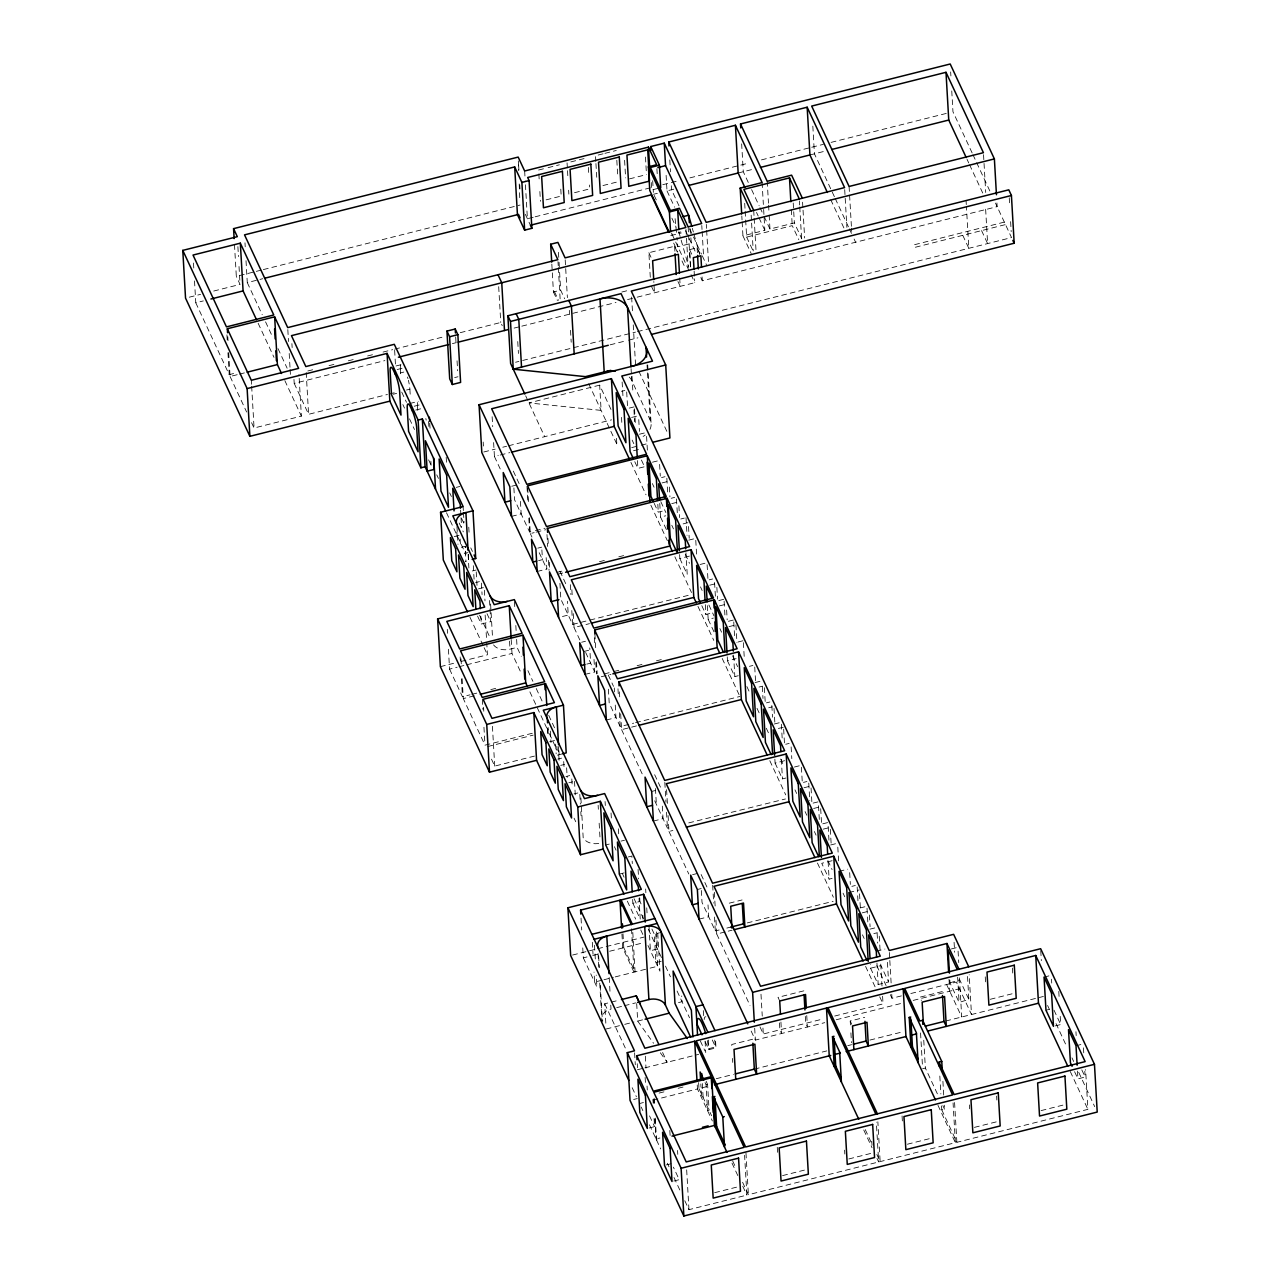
<?xml version="1.0" encoding="UTF-8"?>
<svg xmlns="http://www.w3.org/2000/svg" width="1280" height="1280" viewBox="0 0 1280 1280"><rect width="100%" height="100%" fill="white"/><g stroke="black" fill="none" stroke-linecap="round" stroke-linejoin="round"><path stroke-width="0.75" stroke-dasharray="5 3.75" d="M950 982.848L959.744 979.824L968.848 999.408L959.104 1002.432L950 982.848L949.776 978.96M538.624 170.016L546.176 168.112M548.064 167.648L559.392 164.8M570.832 161.92L584.048 158.592M603.04 153.824L595.488 155.712L595.824 161.584M604.928 153.344L616.256 150.496M234.48 244.56L236.32 276.384L261.408 270.08M263.344 269.584L520.016 205.056M546.096 199.856L561.2 196.064L560.624 186.288M574.528 192.704L589.616 188.912L589.392 185.008M602.96 185.552L618.048 181.76M629.504 178.88L646.48 174.608M189.296 297.184L200.576 294.352M213.744 291.04L240.064 284.416L236.32 276.384M246.016 260.72L247.28 282.608L262.72 278.72M533.2 217.28L527.408 218.736L525.216 180.944M535.136 216.8L651.2 187.616M662.8 184.688L678.272 180.8M689.888 177.888L747.92 163.296M761.456 159.888L809.808 147.728M811.744 147.248L823.36 144.336M831.088 142.384L949.088 112.72M194.512 280.928L195.776 302.8L203.344 300.912M653.072 189.632L658.032 188.384M653.472 194.288L657.344 193.328M666.112 175.36L667.008 190.896L677.232 188.32M738.16 173.008L752.8 169.328M809.92 154.96L824.016 151.408M680.816 231.92L678.56 232.496L679.04 233.52M670.768 235.6L681.296 232.96M650.288 277.232L648.88 252.72L674.608 246.24L677.6 252.672M742.144 221.904L742.944 235.84L764.848 230.336L763.472 206.448M764.128 216.496L769.968 229.04L794.368 222.912L801.792 238.864M690.608 266.944L689.6 249.632L697.12 247.728L700.112 254.16M745.152 211.248L746.656 237.104L792.24 225.632L798.816 239.696M551.824 264.112L553.424 291.968L560.656 290.16L564.64 298.736M195.776 302.8L229.216 374.64L236.784 372.736M228.704 352.624L230.08 376.496L237.648 374.592M239.536 374.112L245.216 372.688M307.824 370.992L315.536 369.04M329.04 365.648L334.832 364.192M348.336 360.8L354.128 359.344M367.632 355.952L373.424 354.496M383.072 352.064L392.72 349.648M394.64 349.152L444.8 336.544M460.24 332.672L500.752 322.48L502.256 325.696M621.824 292.048L629.52 290.096M293.968 379.408L294.208 383.392L384.88 360.592M452.4 343.616L456.272 342.64M514.112 328.096L519.888 326.656M521.808 326.16L616.016 302.48M627.552 299.584L635.248 297.648M637.168 297.168L694.784 282.672L694.56 278.832M700.816 277.568L702.304 280.784L997.136 206.656L996.8 200.688M396.016 365.968L401.136 364.688M402.016 368.304L396.896 369.6L400.368 368.736A12.768 2.448 75.9 0 1 400.848 364.864M400.368 372.944L403.776 372.08M1004.336 222.112L913.936 244.848L915.088 247.312L1005.488 224.592M251.584 422.688L254.064 428.016L301.376 416.128L298.96 374.336M294.208 383.392L308.592 414.304L387.44 394.48M389.36 394L397.04 392.064M454.656 377.584L457.968 376.752M515.584 362.256L518.896 361.424M522.656 360.48L635.488 332.112M637.424 331.632L1011.536 237.568L995.472 203.072M406.48 390.016L409.888 389.168A12.768 2.448 75.9 0 0 408.368 380.24M393.2 394.24L396.608 393.392M610.128 344.832L626.688 340.656M628.528 340.192L637.92 337.84M409.696 403.52L418.224 401.376M419.104 404.992L413.984 406.288L417.456 405.424A12.768 2.448 75.9 0 1 417.552 402.544M415.744 410.048L420.848 408.768M599.664 385.152L528.976 402.928L601.12 410.384L599.664 385.152L611.248 410.016M621.392 391.312L624.848 390.448M629.216 408.112L634.4 406.816M428.624 459.872L431.104 465.232L432.16 464.96M483.76 452L495.184 449.12M502.8 447.216L506.608 446.256M508.512 445.776L611.552 419.856M631.616 417.44L636.8 416.128M493.616 442.576L494.432 456.496L498.288 455.52M500.224 455.04L509.872 452.608M639.44 434.224L644.624 432.928M588.72 383.744L616.832 444.144L619.904 443.376M456.272 487.376L459.808 486.48M631.728 447.584L639.36 445.664M641.28 445.184L648.912 443.264M633.536 450.736L638.72 449.44M511.76 486.24L519.456 484.304L512.864 470.128M652.464 462.192L657.648 460.896M634.768 461.696L637.904 468.4L644.816 466.672M661.536 477.568L665.008 476.688M511.536 516.368L521.168 513.952L520.368 500.112M662.096 482.912L669.024 481.168M454.224 536.624L459.904 535.2M461.296 547.296L465.088 546.336L465.984 561.744M513.888 487.904L514.576 499.776L529.616 532.08L533.472 531.12M535.408 530.624L545.072 528.208M529.392 517.68L530.32 533.584L534.176 532.624M536.112 532.128L545.76 529.712M671.184 498.272L674.64 497.408M464.224 553.552L468.016 552.608M671.744 503.632L676.928 502.32M654.192 503.392L658.272 512.176L665.2 510.432M659.776 503.376L660.56 517.088L665.744 515.792M537.808 548.144L541.648 547.168M472.32 570.96L476.112 570.016M680.832 518.992L684.288 518.112M683.12 523.904L688.304 522.592M538.608 560.624L542.448 559.664L541.68 546.336M475.616 582.576L479.408 581.632M537.2 571.472L546.832 569.056L546.16 557.632M478.528 588.848L484.224 587.408L484.992 600.896M557.008 572.368L562.8 570.912M599.488 561.696L607.216 559.744M618.8 556.832L626.528 554.896M688.736 540.128L693.936 538.832M557.856 574.208L565.584 572.272M679.616 554.592L679.84 558.512L690.224 555.904M700.08 564.48L706.992 562.752M477.552 616.08L481.264 624.032L490.736 621.648L489.52 600.48M562.464 616.496L568.24 615.056L567.44 601.216M709.168 579.856L712.624 578.976M709.728 585.2L716.64 583.456M559.936 583.312L560.848 599.168L572.608 624.432L588.064 620.56M590 620.064L690.416 594.816M573.248 613.6L574.048 627.536L589.504 623.648M440.368 666.656L453.552 663.344M461.088 661.44L487.44 654.816L486.752 642.88M493.568 644.896A13.52 9.376 -3.3 0 0 510.016 649.152L517.088 647.376L521.248 656.304M718.8 600.56L724 599.264M448.432 649.232L449.568 669.12L457.136 667.216M459.04 666.736L464.704 665.312M466.608 664.832L512 653.424L521.648 674.128M719.36 605.92L724.56 604.608M581.616 642.24L585.456 641.264M701.808 605.68L705.888 614.464L712.816 612.72M707.392 605.664L708.176 619.376L713.376 618.08M583.792 651.52L589.568 650.064M728.448 621.28L733.632 619.968M729.008 626.624L734.192 625.328M586.784 664.112L590.624 663.152L589.76 647.92M449.568 669.12L462.432 696.736L470 694.832M471.888 694.352L477.568 692.928M490.816 689.6L498.384 687.696M462.144 678.704L463.296 698.592L474.64 695.744M585.104 674.368L594.736 671.952L593.968 658.624M604.288 673.936L612 671.984M613.936 671.504L619.728 670.048M637.12 665.68L644.832 663.728M656.432 660.816L664.144 658.88M738.096 641.984L743.28 640.688M601.28 676.752L610.928 674.32M727.248 656.88L727.472 660.8L736.112 658.624M749.424 666.336L752.896 665.472M727.472 660.8L734.832 676.608L738.288 675.728M532.272 733.28L484.976 745.168L463.296 698.592M487.744 746.544L533.136 735.136M606.352 720.016L615.984 717.6L615.184 703.76M755.056 682.576L760.24 681.264M759.072 687.056L762.528 686.176M549.696 741.712L555.392 740.288M608.4 689.184L609.2 703.024L620.16 726.56L633.68 723.168M635.6 722.672L739.888 696.464M620.672 713.744L621.6 729.648L637.04 725.776M491.488 759.152L494.72 766.096L534.448 756.096M557.488 755.152A13.52 9.376 -3.3 0 1 559.136 754.672L562.672 753.776M766.432 702.848L769.888 701.984M557.808 759.12L561.6 758.16M768.72 707.76L772.176 706.896M560.72 765.376L564.512 764.432M774.336 724L781.264 722.256M565.904 776.528L569.696 775.568M778.368 728.48L783.552 727.168M568.816 782.784L572.608 781.84M574.016 793.92L577.808 792.976M785.712 744.272L789.168 743.408M651.696 791.44L655.552 790.464M774.864 759.168L775.088 763.088L785.472 760.48M794.384 767.04L799.568 765.728M775.088 763.088L782.448 778.896L785.904 778.016M803.456 782.4L806.928 781.52M653.408 821.072L663.04 818.656L662.24 804.832M804.016 787.744L809.216 786.448M605.728 844.96L609.248 844.08M620.976 841.12L624.512 840.24M813.104 803.104L818.288 801.808M813.664 808.464L818.848 807.152M628.336 856.944L631.872 856.048L632.304 863.6M619.296 874.112L624.592 872.768M822.752 823.824L827.936 822.512M823.28 829.136L828.48 827.824M692.592 874.672L700.304 872.736M830.656 844.976L837.584 843.232M632.64 899.472L632.864 903.248L639.92 901.472L641.568 904.992M697.36 889.504L701.2 888.544M832.128 860.704L821.744 863.312L829.12 879.152L832.576 878.272M839.072 871.328L847.728 869.168M729.28 903.168L742.08 899.952M699.072 919.152L708.688 916.736L708.016 904.88M651.92 929.056L654.288 934.128L659.584 932.784M572.576 955.04L595.76 949.216M597.696 948.72L644.064 937.072M851.872 886.368L855.328 885.488M582.752 947.92L583.328 957.856L590.832 955.968M592.72 955.504L598.352 954.096M609.6 951.264L622.752 947.952L634.016 972.176L631.264 924.432M622.992 933.76L623.792 947.696L642.608 942.96M848.928 892.528L859.312 889.92M701.328 890.512L702.016 902.384L715.312 930.96L719.152 929.984M726.816 928.064L730.656 927.104M747.28 922.912L833.136 901.328M715.952 920.128L716.752 934.048L726.336 931.632M728.256 931.152L732.096 930.192M860 907.984L865.184 906.688M661.232 961.232L655.92 962.56L654.288 934.128M862.256 912.848L867.456 911.536M602.112 980.192L594.608 982.08L594.032 972.128M603.984 979.728L613.376 977.36M615.248 976.896L648.24 968.592M650.112 968.128L657.632 966.24L655.568 930.432M869.856 929.168L875.056 927.872M873.856 933.6L877.312 932.72M605.824 1023.184L604.704 1003.776L619.552 1000.048M616.688 1007.664L622.368 1006.224M624.272 1005.744L635.648 1002.896M876.272 951.232L884.912 949.056M678.512 1002.592L682.048 1001.696L681.712 995.968M606.16 1029.008L622.864 1024.816M624.72 1024.352L633.984 1022.016M636.688 1003.616L637.696 1021.072L643.264 1019.68M870.576 968.208L880.96 965.6L888.56 981.936L878.192 984.544L870.576 968.208L870.352 964.288M951.344 948.96L957.872 947.312M803.84 990.848L778.016 997.344L779.712 1001.008M890.304 994.64L892 998.256L901.408 995.888M910.832 993.52L956.384 982.08L971.488 1014.528L969.2 974.752M759.968 1026.864L763.296 1034L823.104 1018.96M834.704 1016.048L883.024 1003.904L882.576 995.936M705.216 1041.792L708.896 1049.68L715.968 1047.904L715.408 1038.288M752.608 1039.248L731.728 1044.496L731.952 1048.48M942.272 991.568L919.84 997.2L921.376 1000.496M637.488 1069.728L643.04 1068.336M644.896 1067.872L698.656 1054.352M751.168 1031.072L755.376 1040.096L824.72 1022.656M836.256 1019.76L901.648 1003.312M913.184 1000.416L959.504 988.768M850.448 1024.944L850.224 1021.008L864.704 1017.36M1044.048 977.12L1049.472 975.744M990.24 999.296L1012.08 993.808M633.632 1099.472L637.248 1098.576M659.072 1093.088L666.704 1091.168M678.144 1088.288L685.76 1086.368M716.288 1078.704L733.44 1074.384M754.336 1069.136L826.8 1050.912M847.776 1045.648L851.584 1044.688M869.904 1040.08L902.432 1031.904M945.76 1021.008L1043.392 996.464M706.096 1084.8L707.6 1084.416L709.088 1110.336L707.584 1110.704L706.096 1084.8L704.608 1081.584M639.552 1103.52L643.408 1102.544M653.056 1100.128L697.456 1088.96L712.368 1120.976M698.624 1082.608L698.96 1088.576L708.64 1086.144M1045.968 1010.208L1049.568 1009.312M649.136 1128L654.544 1126.64L653.872 1114.96M1055.28 1025.888L1060.688 1024.528L1060.128 1014.784M922.624 1068.752L925.36 1068.064L938.688 1096.672M649.456 1124.784L656.048 1138.96L659.92 1138M655.264 1118.112L656.528 1140L660.4 1139.024M1076.016 1045.76L1081.424 1044.4M666.304 1164.912L671.728 1163.552M941.552 1105.888L941.776 1109.872L944.512 1109.184L944.288 1105.2M1074.592 1071.696L1077.92 1078.864L1085.136 1077.04L1084.8 1071.2M673.824 1181.04L679.232 1179.68L673.392 1167.136M714.704 1192.672L738.368 1186.72M782.592 1175.6L806.256 1169.648M848.8 1158.96L872.464 1153.008M907.392 1144.224L931.056 1138.272M974.4 1127.376L996.24 1121.888M1041.072 1110.608L1064.736 1104.672M684.8 1200.736L688.96 1209.664L746.88 1195.104L744.592 1155.312M742.592 1182.272L748.384 1194.72L955.376 1142.688L953.072 1102.896M941.776 1109.872L956.88 1142.304L1087.888 1109.36L1085.6 1069.568M654.72 800.784L667.456 828.176L671.328 827.216M688.736 822.896L785.456 798.96M668.08 815.536L668.992 831.456L672.864 830.496M637.696 1021.072L653.552 1043.264M660.352 1052.768L667.152 1062.272L661.296 1049.712M972.128 152.928L952.96 111.744L951.696 89.856M972.96 154.72L990.464 192.336M967.056 159.344L968.72 162.928M969.552 164.704L982.848 193.28M981.568 230.592L987.616 243.584L985.44 205.792M962.768 235.328L968.816 248.304L966.4 206.528M834.384 196.688L814.432 153.824L812.704 123.984M835.216 198.48L848.528 227.056M849.36 228.848L851.856 234.208L851.504 228.24M854.096 239.024L855.584 242.24M830.704 199.616L844.016 228.192M748.288 182.464L743.28 171.712L741.664 143.856M751.616 189.632L759.12 205.76M759.952 207.552L763.296 214.704M756.512 212.416L758.176 216M759.008 217.792L764.848 230.336M746.656 237.104L753.2 251.152M742.944 235.84L751.2 253.568M1054.016 1010.192L1060.688 1024.528M1081.808 1069.872L1085.136 1077.04M679.008 205.824L671.52 189.76L671.296 185.776M689.824 229.056L701.456 254.064M702.288 255.84L706.448 264.784M1047.6 1005.488L1049.28 1009.104M1056.016 1023.552L1066.944 1047.04M1071.984 1057.872L1073.664 1061.488M1078.72 1072.32L1094.704 1106.656M667.008 190.896L674.592 207.168M685.536 230.688L696.304 253.808M689.6 249.632L691.84 254.448M1070.304 1071.584L1087.888 1109.36M671.872 218.128L676.064 227.104M654.176 195.36L656.688 200.752M691.04 274.64L694.784 282.672M672 234.08L690.08 272.928M673.664 243.088L677.824 252.016M681.984 260.944L685.312 268.096M677.952 281.52L680.192 286.336L679.536 275.024M648.88 252.72L651.12 257.536M651.472 286.384L654.48 292.816L653.824 281.488M946.608 984.528L961.712 1016.992L959.424 977.2M638.864 371.264L667.408 432.56M629.248 377.072A21.728 15.072 -3.3 0 1 631.744 380.528L650.224 420.208A21.728 15.072 -3.3 0 1 649.712 429.904M942.848 1105.6L944.512 1109.184M632.128 440.096L633.824 443.712M641.424 460.032L644.784 467.28M652.384 483.584L654.064 487.216M660.816 501.712L665.888 512.576M671.792 525.264L673.472 528.896M685.296 554.256L689.504 563.328M700.48 586.88L702.16 590.512M708.912 605.008L713.968 615.872M719.888 628.56L721.568 632.192M732.544 655.744L737.6 666.624M746.88 686.56L750.256 693.808M757.008 708.304L760.384 715.552M766.288 728.24L769.664 735.488M780.624 759.04L784 766.288M794.976 789.856L796.656 793.472M805.088 811.6L806.784 815.232M814.384 831.536L816.064 835.152M827.872 860.528L832.096 869.6M843.056 893.152L844.752 896.768M862.464 934.832L864.16 938.464M876.816 965.648L886.096 985.568M525.344 214.336L530.416 225.232M937.984 1105.344L955.376 1142.688M660.56 517.088L667.92 532.88M679.84 558.512L687.2 574.32L685.952 552.768M708.176 619.376L715.536 635.168M554.48 291.696L558.48 300.288M553.424 291.968L557.424 300.56M630.928 462.384L646 494.784M650.88 505.248L667.36 540.672M674.864 556.768L691.52 592.544M697.952 606.384L713.792 640.4M722.208 658.464L739.056 694.656M769.808 760.704L785.712 794.88M817.44 863.024L833.376 897.248M865.584 966.416L875.552 987.84M879.712 996.768L883.024 1003.904M850.224 1021.008L851.76 1024.304M525.664 395.824L544.688 436.672M865.248 1129.584L871.872 1143.808M876.848 1154.48L880.16 1161.584L877.856 1121.808M863.744 1129.968L872.032 1147.744M876.992 1158.416L878.656 1161.968L876.352 1122.176M608.24 674.992L613.52 686.336M654.656 774.704L661.328 789.008M701.136 874.528L706.976 887.088M494.432 456.496L501.136 470.928M530.32 533.584L531.936 537.072M539.216 552.704L546.832 569.056M574.048 627.536L580.688 641.776M585.664 652.464L594.736 671.952M621.6 729.648L643.12 775.888M668.992 831.456L688.8 874.016M716.752 934.048L750 1005.44M712.288 1040L715.968 1047.904M449.712 492.912L451.392 496.512M461.664 518.576L464.176 523.968M614.432 846.704L616.064 850.208M401.728 392.096L406.48 402.32M436.752 474.816L438.432 478.416M459.168 522.992L463.312 531.872M470.768 547.872L472.416 551.424M527.904 670.624L532.896 681.344M536.24 688.512L542.896 702.816M548.72 715.328L554.544 727.856M622.416 873.6L624.08 877.2M634.096 898.72L643.296 918.464M648.304 929.216L662.208 959.104M665.488 966.128L670.448 976.8M677.072 991.024L689.52 1017.76M700.32 1040.944L704.96 1050.912M402.864 404.56L404.528 408.128M409.504 418.832L414.496 429.536M632.864 903.248L640.224 919.072L639.024 898.304M446.496 512.736L465.872 554.336L465.408 546.384M529.888 691.856L547.408 729.472M627.328 901.152L635.696 919.104M640.72 929.888L643.216 935.28M647.984 945.504L659.936 971.184L657.76 933.376M706.112 1081.216L707.6 1084.416M487.024 613.696L490.736 621.648M479.584 615.168L490.4 638.416M574.08 818.16L575.744 821.728M698.96 1088.576L711.616 1115.744M732.656 1160.928L735.968 1168.048M731.984 1163.088L737.776 1175.536M742.736 1186.208L746.88 1195.104M469.952 617.248L483.28 645.872M484.112 647.664L487.44 654.816M623.792 947.696L635.072 971.904L632.784 932.112M583.328 957.856L596.912 987.024L596.224 975.088M604.704 1003.776L626.432 1050.448M649.536 1115.888L654.544 1126.64M632.192 1087.712L636.4 1096.768M641.2 1107.056L642.848 1110.608M656.528 1140L660.688 1148.928M667.344 1163.216L669.008 1166.784M674 1177.504L679.824 1190.016M247.28 282.608L262.224 314.704M265.552 321.84L272.192 336.112M278 348.592L287.136 368.224M258.128 323.232L274.016 357.36M284.832 380.592L301.376 416.128M230.08 376.496L246.624 412.016M559.952 571.2L565.712 583.632M692.32 228.304L693.376 232.048M693.904 233.92L699.696 254.464M678.784 231.712L688.784 267.2M689.936 228.352L690.688 235.84M690.864 237.728L691.424 243.344L677.888 246.752L676.96 237.376M675.104 218.64L676.768 235.504M1083.456 1047.84L1083.792 1053.68M1075.952 1031.712L1076.176 1035.6M1077.472 1071.072L1077.92 1078.864M1058.784 991.424L1059.12 997.264M1009.232 197.776L1009.584 203.744M1010.624 221.648L1011.184 231.6M1051.504 979.184L1051.728 983.088M1040.752 950.704L1041.328 960.656M983.536 154.672L985.712 192.48M1012.448 968.048L1012.784 973.888M966.064 200.56L966.288 204.544M950.656 71.952L950.896 75.936M996.608 1096.112L996.832 1100.016M985.248 976.848L985.584 982.688M967.536 976.464L968.848 999.408M969.408 1104.928L969.632 1108.816M958.08 951.136L958.752 962.608M957.648 977.136L959.104 1002.432M954.08 942.288L954.656 952.24M949.024 979.296L949.728 991.232M954.576 1102.512L956.88 1142.304M942.912 1081.328L943.712 1095.264M939.824 1076.048L940.864 1093.952M923.76 1040.208L925.36 1068.064M920.56 1032.944L922.4 1064.768M849.088 186.464L851.392 226.256M902.064 1115.936L902.4 1121.776M889.36 952.512L889.696 958.48M889.824 960.464L891.2 984.336M891.76 994.288L892 998.256M844.704 189.584L846.88 227.376M887.44 962.336L888.56 981.936M879.264 936.208L880.064 949.92M880.736 964.112L882 986M877.12 933.312L877.68 943.104M876.944 962.992L878.192 984.544M869.408 915.024L870.08 926.768M867.024 908.208L867.936 923.888M859.536 893.824L860.336 907.552M857.168 887.024L858.064 902.688M871.792 1141.328L872.016 1145.216M849.68 872.64L850.352 884.4M850.912 1032.848L851.472 1042.704M802.576 202.192L802.912 208.16M803.04 210.144L804.64 238M837.808 847.152L838.704 862.832M799.424 200.976L799.648 204.944M799.76 206.944L801.6 238.768M830.32 829.344L831.216 845.024M793.216 203.008L794.368 222.912M828.16 826.432L828.96 840.144M791.328 209.728L792.24 225.632M828.112 861.52L829.12 879.152M844.592 1150.144L844.816 1154.032M820.688 808.672L821.488 822.4M818.528 805.728L819.312 819.44M811.056 787.968L811.952 803.648M808.768 783.056L809.776 800.688M801.408 767.248L802.208 780.976M767.216 181.296L768.48 203.184M768.592 205.168L769.04 213.12M769.168 215.12L769.968 229.04M762.096 182.576L763.36 204.464M791.136 746.896L791.808 758.64M806.752 1015.536L807.424 1027.008L805.712 1023.344L805.264 1015.696M753.712 210.448L754.064 216.416M754.176 218.4L756 250.224M783.664 729.136L784.56 744.816M781.376 724.224L782.272 739.888M751.152 215.12L751.504 221.088M751.616 223.072L753.216 250.928M781.312 759.296L782.448 778.896M774.016 708.416L774.928 724.096M744.704 203.28L745.04 209.248M771.84 705.472L772.528 717.216M741.808 215.936L742.032 219.92M764.384 687.712L765.168 701.424M762.32 686.704L762.992 698.464M780.928 1022.032L781.584 1033.504L779.888 1029.84L779.44 1022.192M754.736 666.992L755.632 682.672M777.264 1147.312L777.6 1153.152M743.392 642.64L744.304 658.32M760.992 994.224L762.256 1016.096M762.944 1028.032L763.296 1034M735.936 624.88L736.944 642.528M733.76 621.936L734.656 637.6M733.584 655.056L734.832 676.608M754.688 1028.16L755.376 1040.096M706.304 224.384L706.528 228.352M706.656 230.352L708.48 262.176M726.624 610.048L727.184 619.84M724.112 601.216L725.008 616.896M701.792 225.52L702.016 229.488M702.144 231.488L703.52 255.36M702.08 276.928L702.304 280.784M716.864 587.376L717.552 599.136M697.12 247.728L697.456 253.504M714.576 582.464L715.488 598.144M745.968 1152.944L748.384 1194.72M694.128 271.136L694.448 276.896M688.144 226.928L688.48 232.896M688.592 234.88L690.432 266.72M707.104 564.704L707.904 578.416M686 229.488L688.176 267.28M732.528 1058.448L732.752 1062.432M705.328 604.672L705.888 614.464M695.776 540.352L696.672 556.032M714.336 892.272L715.264 908.176M712.672 885.2L713.712 903.104M714.512 917.024L715.312 930.96M669.808 159.92L670.496 171.856M674.608 246.24L674.928 251.904M671.728 233.056L671.792 234.192M688.528 526.512L689.216 538.272M686.016 517.68L687.04 535.312M678.896 505.808L679.568 517.552M708.352 1040.064L708.896 1049.68M676.48 498.928L677.392 514.608M656.896 168.672L657.232 174.592M703.312 1010.608L703.648 1016.368M705.072 1041.168L705.728 1052.576M652.688 180.704L653.36 192.352M669.36 487.056L669.92 496.848M651.248 182.48L651.568 188.096M702.32 1083.568L703.136 1097.52L701.632 1097.904L700.816 1083.952M666.848 478.208L667.632 491.936M645.472 157.024L646.368 172.656M697.232 1084.976L697.456 1088.96M659.6 464.384L660.288 476.128M657.824 504.336L658.272 512.176M647.712 364.896L651.12 424.064M647.04 364.976L647.376 370.896M647.488 372.864L650.224 420.208M646.576 436.416L647.376 450.128M666.576 789.68L667.504 805.6M664.816 782.416L665.968 802.304M666.544 812.256L667.456 828.176M686.672 1169.872L688.96 1209.664M624.592 160.288L625.616 177.872M631.632 297.04L632.56 312.944M633.248 324.88L635.504 364.048M638.768 419.616L639.44 431.36M677.552 1150.464L677.776 1154.352M634.512 408.768L635.424 424.448M637.44 460.576L637.904 468.4M632 376.288L632.912 392.08M633.936 409.824L634.608 421.664M655.456 788.528L656.368 804.352M631.072 368.688L631.408 374.608M631.52 376.592L631.744 380.528M616.816 160.272L617.6 173.952M669.824 1130.448L670.16 1136.288M626.688 391.968L627.6 407.648M656.512 931.888L657.488 948.96L650.416 950.736L648.896 924.192M622.128 382L622.944 395.936M621.504 417.36L621.952 425.12M645.664 888.976L645.872 892.752M646.752 907.856L647.184 915.408M616.496 438.32L616.832 444.144M654.128 1098.224L654.576 1106.176M653.76 1099.184L653.984 1103.152M654.912 1119.072L656.048 1138.96M642.8 915.184L643.024 919.168M652.976 1099.376L653.2 1103.28M638.08 869.376L638.624 878.816M639.712 897.696L639.92 901.472M595.936 163.536L596.848 179.168M645.328 1056.176L646.016 1068.112M647.056 1086.016L647.28 1090M645.12 1077.408L645.584 1085.2M619.424 691.856L619.872 699.808M588.384 167.424L588.832 175.232M617.984 688.768L618.432 696.72M619.36 712.64L620.16 726.56M637.248 1063.728L637.488 1067.712M614.272 687.952L614.496 691.904M634.608 1052.816L635.296 1064.752M618.416 828.8L618.736 834.464M621.936 934.032L622.752 947.952M611.056 812.976L611.376 818.64M605.072 801.52L605.312 805.504M594.896 633.952L595.808 649.872M596.496 661.808L597.184 673.744M567.056 162.864L567.408 168.736M567.52 170.688L567.968 178.496M568.64 190.224L568.864 194.128M594.352 637.696L594.8 645.36M595.792 662.544L596.448 673.968M609.184 977.52L610.096 993.312M610.768 1005.136L611.008 1009.088A13.28 9.2 -3.3 0 0 601.808 1017.36M569.36 310.4L569.584 314.368M570.512 330.288L571.2 342.224M598.128 805.296L598.352 809.264M599.152 823.2L599.952 837.12M565.2 259.856L567.392 297.648M558.464 252.352L558.928 260.32M559.04 262.304L559.504 270.256M559.616 272.256L560.656 290.16M598.64 955.824L599.328 967.664M600.352 985.408L602.16 1016.976M598.032 953.472L598.832 967.28M599.728 983.072L601.776 1018.576M557.984 261.664L558.224 265.648M558.336 267.632L560.16 299.472M594.496 945.248L595.312 959.168M571.872 589.728L572.336 597.696M592.32 942.288L593.008 954.224M570.32 584.656L570.896 594.592M571.808 610.512L572.608 624.432M580.896 797.936L583.184 837.728A13.52 9.376 -3.3 0 0 600.304 843.088M579.808 794.416L580.368 804.048M580.8 811.744L581.024 815.6M574.512 781.36L575.28 794.832M538.864 173.92L539.2 179.792M539.872 191.504L540.432 201.28M581.04 918.08L581.728 930.016M571.808 778.944L572.256 786.64M566.624 767.808L567.184 777.424M563.712 761.536L564.16 769.232M547.952 538.352L548.416 546.304M549.328 562.224L549.792 570.176M546.976 534.528L547.664 546.464M548.48 560.384L549.04 570.336M558.912 750.688L559.136 754.672M558.304 746.544L559.184 761.952M524.656 170.992L525.104 178.944M556.912 746.416L557.152 750.4L548.272 731.328L548.048 727.344M555.616 744.128L556.16 753.76M518.624 165.04L518.976 171.008M519.776 184.928L520 188.912M550.304 731.072L550.976 742.608M547.904 728.816L548.368 736.784M547.456 728.416L547.92 736.368M527.68 487.84L528.592 503.744M526.976 486.336L527.776 500.256M528.816 518.16L529.616 532.08M517.744 341.536L518.432 353.472M498.688 286.672L500.752 322.48M514.448 601.616L514.896 609.568M515.824 625.488L516.16 631.456M516.624 639.408L517.088 647.376M511.2 639.504L512 653.424M509.552 641.184L510.016 649.152M492.128 416.704L492.704 426.656M483.184 442.048L483.408 446.032M490.608 604L492.544 637.808M492.432 726.304L494.72 766.096M485.152 615.024L486.64 640.896M481.408 583.072L482.08 594.624M480.816 616.336L481.264 624.032M476.224 571.936L477.008 585.408M483.552 707.232L483.776 711.216M482.352 699.408L482.912 709.36M483.952 727.264L484.752 741.184M473.312 565.664L474.08 579.136M468.768 527.2L469.088 532.864M468.304 554.352L468.656 560.32A13.52 9.376 -3.3 0 0 465.44 561.408M455.68 336.96L456.016 342.928M457.056 360.832L457.632 370.784M468.128 554.528L468.896 568M463.12 506.592L463.344 510.576M463.472 512.56L464.032 522.512M460.608 510.096L460.928 515.76M461.04 517.648L461.584 527.088M460.128 539.056L460.576 546.752M456.96 526.512L458 544.416M456.864 532.064L457.312 540.016M461.008 658.8L461.344 664.768M460.144 656.944L460.368 660.928M461.408 678.832L462.432 696.736M446.192 457.232L446.624 464.784M447.28 629.328L447.504 633.312M429.76 423.184L430.096 429.152M428.592 421.472L429.04 429.424M430.88 461.248L431.104 465.232M417.456 405.424L417.904 413.216M409.888 389.168L410.336 396.96M400.368 368.736L400.832 376.528M394.64 350.288L395.552 366.208M306.192 372.528L308.592 414.304M291.904 343.6L292.144 347.584M287.824 329.6L288.512 341.536M289.2 353.472L290 367.392M290.112 369.376L290.464 375.344M244.992 242.816L245.216 246.8M251.312 380.272L251.536 384.256M251.664 386.24L254.064 428.016M237.888 246.624L238.464 256.576M239.024 266.512L239.952 282.432M227.792 336.704L228.016 340.688M226.928 334.848L227.264 340.816M227.952 352.752L229.216 374.64M193.488 263.024L193.824 268.992M518.32 160.912L518.688 170.512M519.2 183.952L519.872 201.216M645.2 435.024A21.728 15.072 -3.3 0 1 643.12 436.432M707.344 1040.56A18.32 3.504 75.9 0 1 708.464 1048.752L715.536 1046.976A18.32 3.504 75.9 0 0 714.416 1038.784M704.192 1019.536A18.336 3.504 75.9 0 1 705.856 1016.864M425.84 418.544A12.768 2.448 75.9 0 1 426.176 420.144M407.488 377.056A12.768 2.448 75.9 0 1 407.952 378.624"/><path stroke-width="1.5" d="M651.504 334.416L1014.176 243.232L1011.424 195.488L1008.784 189.824L507.872 315.76L510.496 321.44L513.264 369.184L585.408 376.64L610.768 370.352M234.144 238.592L233.568 228.64L518.176 157.088L524.656 170.992L950.208 64L994.384 158.912L996.448 194.72M445.664 510.912L425.088 466.752L420.88 467.808L389.84 401.136L249.872 436.32L185.536 298.128L182.784 250.384L237.312 236.672L233.568 228.64M514.688 166.928L244.528 234.864L287.712 327.6L557.872 259.68L550.672 244.224L557.904 242.416L565.088 257.872L685.888 227.504L677.68 209.872L669.408 211.952L648.4 166.816L656.672 164.736L648.464 147.12L527.664 177.488L529.104 180.576L531.856 228.32L524.64 230.144L517.44 214.688L514.688 166.928L521.888 182.4L524.64 230.144M240.336 243.168L193.024 255.056L226.464 326.896L273.776 314.992L240.336 243.168L243.088 290.912L256.464 319.648M650.928 150.304L650.72 146.544L664.256 143.152L701.68 223.52L688.144 226.928L679.456 208.272L670.432 210.544L650.384 167.472L659.408 165.2L660.704 187.712L658.448 188.272M668.992 145.984L668.768 142.016L735.408 125.264L762.096 182.576L740.192 188.096L741.68 213.952M740.752 127.952L740.528 123.968L807.168 107.216L844.576 187.6L706.192 222.384L668.768 142.016M946 72.304L811.68 106.08L849.088 186.464L983.424 152.688L946 72.304L948.752 120.048L966.224 157.568M521.888 182.4L529.104 180.576M657.824 167.6L665.552 165.648L688.64 215.232L691.792 226.448M264.656 278.24L518.496 214.416L520.096 217.856M210.912 299.008L243.088 290.912M688.656 185.44L738.16 173.008L744.832 187.328M760.416 167.408L809.92 154.96L827.376 192.464M831.696 149.488L948.752 120.048M799.312 198.976L789.488 177.888L743.888 189.36L753.712 210.448M227.328 328.752L274.64 316.848L298.624 368.368L251.312 380.272L227.328 328.752L227.552 332.72M682.832 216.688L688.64 215.232L689.376 222.736M994.384 158.912L291.456 335.648L305.84 366.56L394.288 344.32L472.976 510.8L475.728 558.544L472.192 559.424M247.104 372.208L277.392 364.592L281.52 373.472M446.944 331.088L455.216 329.008L457.856 334.672L460.608 382.416L452.336 384.496L449.696 378.832L446.944 331.088L449.584 336.752L452.336 384.496M449.584 336.752L457.856 334.672M510.496 321.44L621.072 293.632L652.496 361.136L479.056 404.736L481.808 452.48L747.808 1023.856M1011.424 195.488L631.296 291.072L665.712 364.992L669.92 437.968L652.736 442.304M182.784 250.384L247.12 388.576L387.088 353.392L418.128 420.064L420.88 467.808M398.384 357.2L448.544 344.576M458.192 342.16L508.336 329.552M513.264 369.184L608.288 345.296M418.128 420.064L422.336 419.008L463.12 506.592L440.56 512.272L443.312 560.016L467.456 611.888M611.408 378.64L491.664 408.752L526.864 484.336L646.608 454.24L611.408 378.64L614.16 426.384L629.248 458.784M665.712 364.992L621.792 376.032L889.248 950.512L953.632 934.336L968.736 966.784M511.808 452.128L614.16 426.384M647.296 455.744L527.568 485.84L546.528 526.576L666.256 496.464L647.296 455.744L649.936 501.488M510.72 500.736L504.944 502.192L503.232 472.544L509.84 486.72L511.536 516.368M472.976 510.8L452.816 515.856L494.176 604.688L514.336 599.616L563.456 705.152L566.208 752.896L562.672 753.776M547.376 528.4L667.12 498.304L689.6 546.592L569.856 576.688L547.376 528.4L547.6 532.384M536.672 561.12L532.832 562.08L531.504 539.232L535.872 548.624L537.2 571.472M565.584 572.272L669.872 546.048L672.368 551.408M691.04 549.68L571.296 579.792L593.808 628.128L713.536 598.016L691.04 549.68L693.792 597.424L696.288 602.8M623.984 893.968L603.088 849.072L580.528 854.736L536.576 760.336L489.488 772.176L440.368 666.656L437.616 618.912L484.688 607.072L440.56 512.272M509.248 605.68L446.816 621.376L459.68 648.992L522.112 633.296L509.248 605.68L511.088 637.504M558.928 599.648L551.216 601.584L549.504 571.856L556.896 587.728L558.608 617.472M522.976 635.152L460.544 650.848L482.224 697.424L544.656 681.728L522.976 635.152L525.728 682.896L527.392 686.48M591.44 623.168L693.792 597.424M594.656 629.968L714.4 599.872L737.136 648.72L617.408 678.816L594.656 629.968L594.896 633.952M584.848 664.592L581.008 665.568L579.68 642.72L583.792 651.52L585.104 674.368M480.32 694.304L525.728 682.896M545.52 683.584L483.088 699.28L491.968 718.352L554.4 702.656L545.52 683.584L546.784 705.472M612.864 673.84L717.152 647.616L719.68 653.04M618.848 681.904L738.576 651.808L784.64 750.736L664.704 780.432L618.848 681.904L619.072 685.888M437.616 618.912L486.736 724.432L533.824 712.592L577.776 806.992L580.528 854.736M563.456 705.152L543.296 710.208L584.464 798.64L604.624 793.568L714.976 1030.592M605.344 704L599.568 705.44L597.856 675.792L604.64 690.368L606.352 720.016M638.976 725.28L741.328 699.552L767.296 755.312M577.776 806.992L600.336 801.328L641.312 889.328L567.904 907.776L570.656 955.52L628.816 1080.464M652.512 805.312L646.736 806.768L645.04 777.12L651.696 791.44L653.408 821.072M580.816 914.096L580.576 910.112L619.984 900.208L631.264 924.432M621.392 905.92L621.04 899.952L643.616 894.272L707.904 1032.368M833.744 856.192L714 886.304L760.544 986.256L880.272 956.16L833.744 856.192L836.496 903.936L863.088 961.056M698.16 903.344L692.384 904.8L690.672 875.152L697.36 889.504L699.072 919.152M591.856 934.336L654.88 918.496M594.16 939.28L657.184 923.44M730.656 927.104L743.456 923.872L744.896 926.976L743.52 903.04L730.72 906.256L731.984 928.192M733.92 929.728L836.496 903.936M621.408 999.568L636.24 995.84L658.88 1044.512M637.536 1002.416L648.912 999.552A13.28 9.2 -3.3 0 1 665.424 1005.072L669.184 1013.168L687.328 1038.512M645.104 1019.216L669.184 1013.168M702.976 1004.832L695.904 1006.608L697.568 1035.328M479.056 404.736L752.624 992.352L946.96 943.488L958.96 969.248M580.576 910.112L644.88 1048.224L1040.64 948.704L1094.464 1064.32L1097.216 1112.064L683.856 1216L630.032 1100.384L627.28 1052.64L634.496 1050.832L567.904 907.776M636.8 1055.776L694.704 1041.216L711.216 1076.656L653.296 1091.216L636.8 1055.776L637.024 1059.76M903.2 988.8L696.208 1040.832L745.632 1146.976L952.608 1094.944L903.2 988.8L905.952 1036.544L935.504 1100M941.76 1061.44L939.024 1062.128L954.128 1094.56L1085.136 1061.616L1035.728 955.472L904.704 988.416L919.872 1021.008L922.608 1020.304L941.76 1061.44L942.336 1071.392M841.312 1078.16L835.744 1066.208L834.24 1066.592L832.512 1036.656L834.016 1036.288M918.032 1058.864L912.464 1046.912L910.96 1047.296L909.232 1017.408L910.736 1017.04M711.696 1077.696L653.776 1092.256L686.208 1161.92L744.128 1147.36L711.696 1077.696L714.448 1125.44L727.008 1152.416M735.344 1073.904L754.336 1069.136L756.64 1074.08L754.912 1044.192L734.016 1049.44L735.744 1079.328M853.392 1044.224L866.08 1041.04L868.384 1045.984L867.008 1022.304L852.528 1025.952L853.888 1049.632M925.296 1026.144L944 1021.456L946.304 1026.4L944.576 996.512L922.144 1002.144L923.408 1024.064M714.448 1084.688L830.736 1055.456M834.592 1054.48L840.384 1053.024M846.176 1051.568L905.952 1036.544M911.104 1035.248L916.576 1033.872M927.6 1031.088L1038.48 1003.216L1067.792 1066.192M725.248 1145.024L716.64 1126.56L715.136 1126.928L713.408 1096.832L714.912 1096.448M713.408 1096.832L722.784 1116.992L724.288 1116.608M702.384 1127.312L708.176 1125.856M671.984 1136.112L714.448 1125.44M627.28 1052.64L681.104 1168.256L1094.464 1064.32M786.176 754.016L666.24 783.712L712.56 883.216L832.304 853.104L786.176 754.016L788.928 801.76L814.928 857.616M686.4 827.152L788.928 801.76M1012.848 240.4L1014.176 243.232M802.352 198.208L791.616 175.168L767.216 181.296L740.528 123.968M740.192 188.096L750.928 211.136M650.72 146.544L659.408 165.2M1072.08 1066.32L1070.416 1062.736L1068.512 1029.632L1076.016 1045.76L1077.136 1065.232M669.088 231.984L649.76 190.464L648.4 166.816M668.672 232.368L651.216 194.864L530.416 225.232L531.856 228.32M957.2 969.36L948.08 949.776L949.44 973.12M909.232 1017.408L916.384 1032.768L918.112 1062.656M665.184 497.824L658.64 483.776L659.552 499.456M711.984 598.352L706.256 586.064L707.168 601.744M568.784 300.448L571.424 306.112L574.176 353.856M633.2 458.336L630.08 451.616L628.16 418.304L635.984 435.104L637.216 456.656M653.376 501.648L650.912 496.368L648.992 463.072L656.352 478.864L657.6 500.416M676.736 551.84L670.208 537.808L668.288 504.496L675.632 520.288L677.44 551.648M700.176 602.176L698.544 598.672L696.624 565.36L703.968 581.152L705.104 600.752M723.552 652.384L717.824 640.096L715.904 606.784L723.264 622.576L724.96 651.968M771.168 754.672L765.44 742.384L763.52 709.072L770.88 724.864L772.576 754.256M818.656 856.672L812.128 842.64L810.208 809.328L817.552 825.12L819.36 856.48M866.8 960.08L860.72 947.024L858.8 913.712L866.4 930.048L868.208 961.392M498 274.736L501.744 282.768L504.496 330.512M516.144 313.68L518.784 319.36L521.536 367.104M827.984 1007.696L877.408 1113.84M875.904 1114.224L826.48 1008.08L829.232 1055.824L858.784 1119.296M832.512 1036.656L839.68 1052.032L841.392 1081.952M524.832 394.048L510.624 363.504L507.872 315.76M696.912 1023.92L701.984 1034.816M474.064 554.976L475.728 558.544M690.752 1037.376L674.976 1003.472L673.104 971.04L691.376 1010.288L692.912 1037.008M621.04 899.952L632.32 924.16M703.856 1079.984L700.128 1071.984L700.592 1079.952M636.24 995.84L639.856 1003.648M1035.728 955.472L1038.48 1003.216M946.96 943.488L948.576 971.344M942.496 995.552L944 1021.456M939.024 1062.128L939.248 1066.112M922.608 1020.304L922.848 1024.288M910.864 1019.024L912.464 1046.912M876.608 957.104L876.272 951.232L868.656 934.896L870.016 958.416M864.944 1021.312L866.08 1041.04M807.168 107.216L809.92 154.96M789.488 177.888L790.864 201.76M827.648 853.68L827.2 845.84L819.824 830L821.408 857.424M834.144 1038.272L835.744 1066.208M806.32 1007.904L805.552 994.512L779.712 1001.008L780.48 1014.384M804.064 994.672L804.944 1009.968M780.864 751.456L780.528 745.584L773.168 729.792L774.64 755.248M735.408 125.264L738.16 173.008M738.576 651.808L741.328 699.552M733.36 651.136L732.896 643.296L725.552 627.504L727.024 652.96M752.624 992.352L754.336 1022.192M752.848 1043.232L754.336 1069.136M742.304 903.936L743.456 923.872M701.536 267.312L700.864 255.776L693.344 257.664L694.016 269.2M697.568 255.424L698.336 268.896M714.4 599.872L717.152 647.616M713.664 600.016L714.112 607.968M714.912 621.888L715.312 631.264M677.68 209.872L678.816 229.584M679.44 273.136L678.352 254.288L652.624 260.752L653.712 279.616M675.04 253.792L676.24 274.528M722.784 1116.992L724.528 1147.088M669.408 211.952L670.544 231.664M664.256 143.152L665.552 165.648M685.728 548.848L685.28 541.008L677.92 525.216L679.392 550.672M715.024 1098.336L716.64 1126.56M711.328 1078.656L711.904 1088.592M712.368 1096.56L713.28 1112.464M648.464 147.12L649.616 167.008M701.76 1073.6L702.096 1079.584M667.12 498.304L669.872 546.048M666.384 498.448L666.832 506.416M667.52 518.352L668.096 528.288M668.784 540.224L669.008 544.208M667.472 525.056L667.696 528.976M694.704 1041.216L697.008 1080.992M646.576 357.088L646.016 347.216A21.728 15.072 -3.3 0 1 631.424 366.432M647.056 462.192L647.744 474.128M648.32 484.08L649.008 496.016M681.104 1168.256L683.856 1216M630.96 366.72L627.536 307.552A21.728 15.072 -3.3 0 0 600 298.928L604.208 371.92M665.424 1005.072L661.216 932.096A13.28 9.2 -3.3 0 0 644.704 926.576L648.912 999.552M643.616 894.272L645.216 922.128M638.592 890.752L638.368 886.976L631.008 871.152L632.208 891.92M622.416 923.824L622.656 927.792M619.984 900.208L621.6 928.064M600.336 801.328L603.088 849.072M608.96 973.584L606.8 936.112A13.28 9.2 -3.3 0 0 598.192 947.936M550.672 244.224L551.712 262.128M558.56 744.72L556.384 706.928A13.52 9.376 -3.3 0 0 547.328 718.864L547.552 722.848M544.768 683.712L545.12 689.68M533.824 712.592L536.576 760.336M522.912 647.216L523.376 655.184M524.176 669.104L524.752 679.056M480.368 608.64L479.92 600.944L474.736 589.792L475.856 609.04M486.736 724.432L489.488 772.176M468.08 550.368L465.904 512.576A13.52 9.376 -3.3 0 0 456.848 524.512M455.216 329.008L455.44 332.976M460.496 508.208L460.272 504.432L452.736 488.256L454.048 510.912M435.552 489.216L433.792 458.784L425.408 440.752L427.168 471.184L434.224 469.408L433.568 458M429.408 417.216L429.632 421.2M422.336 419.008L425.088 466.752M387.088 353.392L389.84 401.136M274.64 316.848L277.392 364.592M274.576 328.928L275.152 338.864M275.84 350.8L276.416 360.752M247.12 388.576L249.872 436.32M606.96 371.328A21.728 15.072 -3.3 0 1 615.424 371.072M597.552 795.344A13.52 9.376 -3.3 0 1 580.432 789.984M602.4 1020.912A13.28 9.2 -3.3 0 1 601.984 1019.76M507.264 601.408A13.52 9.376 -3.3 0 1 490.144 596.032M697.12 1024.384A18.336 3.504 75.9 0 1 702.144 1023.632A18.32 3.504 75.9 0 1 705.68 1033.616M562.416 171.296L541.648 176.512L543.456 207.776L564.208 202.544L562.416 171.296M590.848 164.144L570.08 169.36L571.888 200.624L592.64 195.408L590.848 164.144M619.28 156.992L598.512 162.208L600.32 193.472L621.072 188.256L619.28 156.992M647.712 149.84L626.944 155.056L628.752 186.32L649.504 181.104L647.712 149.84M1014.288 965.2L986.992 972.064L988.896 1005.168L1016.208 998.304L1014.288 965.2M738.56 1158.144L711.264 1165.008L713.168 1198.112L740.48 1191.248L738.56 1158.144M806.448 1141.072L779.152 1147.936L781.056 1181.04L808.368 1174.176L806.448 1141.072M872.656 1124.432L845.36 1131.296L847.264 1164.4L874.56 1157.536L872.656 1124.432M931.248 1109.696L903.952 1116.56L905.856 1149.664L933.152 1142.8L931.248 1109.696M998.256 1092.848L970.96 1099.712L972.864 1132.816L1000.176 1125.952L998.256 1092.848M1064.928 1076.08L1037.632 1082.944L1039.536 1116.048L1066.832 1109.184L1064.928 1076.08M1051.568 993.232L1044.048 977.12L1045.968 1010.208L1053.472 1026.336L1051.568 993.232M624.016 409.424L616.208 392.624L618.128 425.936L625.936 442.72L624.016 409.424M751.6 683.44L744.24 667.648L746.16 700.96L753.52 716.752L751.6 683.44M761.232 704.16L753.888 688.352L755.808 721.664L763.152 737.456L761.232 704.16M798.272 783.696L790.912 767.904L792.832 801.216L800.192 817.008L798.272 783.696M807.92 804.416L800.56 788.624L802.48 821.92L809.84 837.728L807.92 804.416M846.672 887.664L839.072 871.328L840.992 904.64L848.592 920.976L846.672 887.664M856.544 908.864L848.928 892.528L850.848 925.824L858.464 942.16L856.544 908.864M446.656 475.184L439.12 459.008L440.976 491.088L448.512 507.28L446.656 475.184M611.232 828.688L603.872 812.864L605.728 844.96L613.088 860.784L611.232 828.688M624.8 857.84L617.44 842.016L619.296 874.112L626.656 889.92L624.8 857.84M412.336 410.912L410.576 407.136A12.768 2.448 75.9 0 0 407.232 408L408.576 431.36L418.08 451.776L416.736 428.4A12.768 2.448 75.9 0 0 412.336 410.912M395.248 374.224L393.488 370.448A12.768 2.448 75.9 0 0 390.144 371.312L391.488 394.672L401.008 415.104L399.648 391.744A12.768 2.448 75.9 0 0 395.248 374.224M455.616 548.72L450.432 537.584L451.76 560.688L456.944 571.824L455.616 548.72M463.728 566.128L458.528 554.992L459.872 578.08L465.056 589.232L463.728 566.128M471.824 583.536L466.64 572.4L467.968 595.488L473.152 606.624L471.824 583.536M545.904 742.656L540.72 731.52L542.048 754.624L547.248 765.76L545.904 742.656M554.016 760.064L548.832 748.928L550.16 772.032L555.344 783.168L554.016 760.064M562.112 777.472L556.928 766.336L558.256 789.44L563.44 800.576L562.112 777.472M570.224 794.88L565.04 783.744L566.368 806.832L571.552 817.984L570.224 794.88M645.408 1095.36L637.904 1079.232L639.808 1112.336L647.328 1128.464L645.408 1095.36M670.096 1148.384L662.592 1132.256L664.512 1165.36L672.016 1181.488L670.096 1148.384"/></g></svg>
